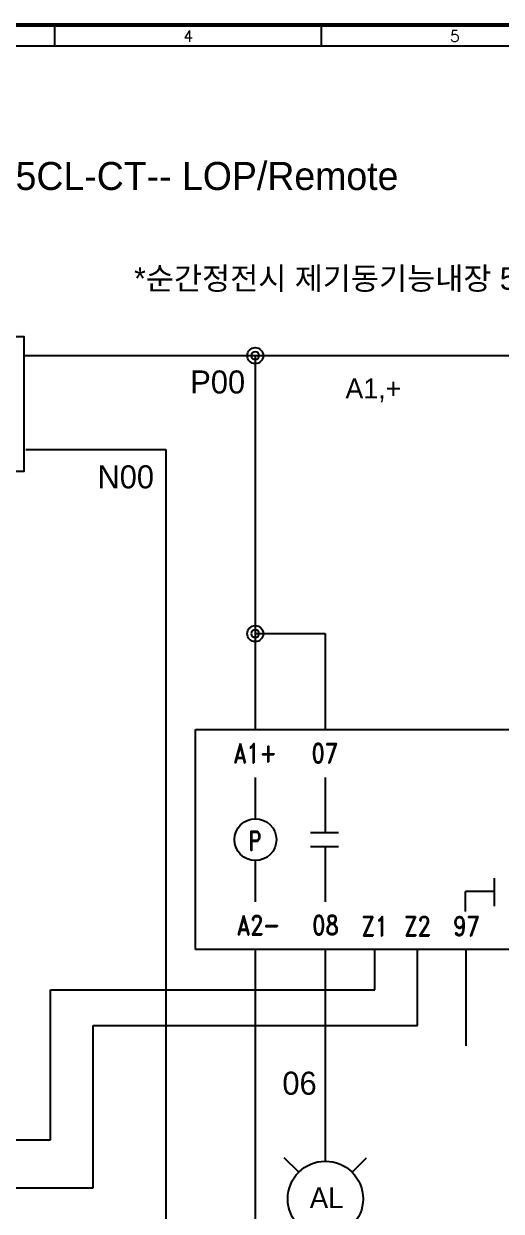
# Model space of a CAD drawing. Header units: millimetres. Extents: x 77 to 917, y 105 to 1108.
# Drawn here: x 231.9 to 303.5, y 197.3 to 375.4 of the extents above; entities that cross this region are included whole.
import ezdxf
from ezdxf.enums import TextEntityAlignment as Align

# ---------------------------------------------------------------- set-up
doc = ezdxf.new("R2010")
doc.units = ezdxf.units.MM
for name, color, linetype in [('20', 2, 'Continuous'), ('30', 3, 'Continuous'), ('4', 133, 'Continuous'), ('70', 7, 'Continuous'), ('ASHADE', 7, 'Continuous')]:
    doc.layers.add(name, color=color, linetype=linetype)
doc.styles.add('ghs', font='NGULIM.TTF')
doc.styles.add('SD', font='ROMAND.shx', dxfattribs={"width": 0.8})
doc.styles.add('SIMPLEX', font='SIMPLEX')

msp = doc.modelspace()

# ---------------------------------------------------------------- linework, layer by layer
for p, q in [((253.17, 311.577), (253.17, 187.831)), ((257.602, 269.554), (364.524, 269.554)), ((257.602, 236.56), (257.602, 269.554)), ((266.602, 256.198), (266.602, 262.394)), ((277.102, 254.071), (277.102, 262.394)), ((279.092, 254.071), (274.892, 254.071)), ((279.092, 251.971), (274.892, 251.971)), ((277.102, 243.719), (277.102, 251.971)), ((266.602, 243.719), (266.602, 249.91)), ((302.43, 247.28), (302.43, 243.08)), ((302.43, 245.29), (298.13, 245.29)), ((298.13, 242.272), (298.13, 245.29)), ((364.524, 236.56), (257.602, 236.56)), ((273.106, 203.165), (270.941, 205.329)), ((281.098, 203.165), (283.263, 205.329))]:
    msp.add_line(p, q)
msp.add_circle((266.602, 253.054), 3.144)
at = {"layer": '20', "color": 7}
msp.add_line((109.824, 372.14), (483.224, 372.14), dxfattribs=at)
at = {"layer": '30', "color": 7}
for p, q in [((236.524, 372.14), (236.524, 375.44)), ((276.524, 372.14), (276.524, 375.44))]:
    msp.add_line(p, q, dxfattribs=at)
at = {"layer": '4', "color": 0}
msp.add_line((266.58, 283.955), (277.08, 283.955), dxfattribs=at)
for centre in [(266.58, 325.653), (266.58, 283.955)]:
    msp.add_circle(centre, 1.2, dxfattribs=at)
at = {"layer": '70', "color": 7}
for points in [[(486.524, 105.44), (106.524, 105.44), (106.524, 375.44), (486.524, 375.44)], [(486.224, 105.74), (106.824, 105.74), (106.824, 375.14), (486.224, 375.14)]]:
    msp.add_lwpolyline(points, close=True, dxfattribs=at)
at = {"layer": 'ASHADE', "ltscale": 2}
for p, q in [((231.858, 325.653), (237.533, 325.653)), ((237.533, 325.653), (394.641, 325.653)), ((266.58, 325.653), (266.58, 269.554)), ((232.179, 311.577), (253.17, 311.577)), ((277.08, 283.955), (277.08, 269.554)), ((266.602, 187.831), (266.602, 236.56)), ((277.102, 204.82), (277.102, 236.56)), ((298.15, 236.56), (298.15, 222.149))]:
    msp.add_line(p, q, dxfattribs=at)
at = {"layer": 'ASHADE', "color": 5, "ltscale": 2}
for p, q in [((284.52, 230.529), (284.52, 236.56)), ((290.916, 225.167), (290.916, 236.56)), ((235.869, 208.021), (235.869, 230.529)), ((242.264, 200.821), (242.264, 225.167))]:
    msp.add_line(p, q, dxfattribs=at)
at = {"layer": 'ASHADE', "color": 5}
for p, q in [((235.869, 230.529), (284.52, 230.529)), ((242.264, 225.167), (290.916, 225.167)), ((178.499, 208.021), (235.869, 208.021)), ((178.499, 200.821), (242.264, 200.821))]:
    msp.add_line(p, q, dxfattribs=at)
at = {"layer": 'ASHADE', "ltscale": 2}
msp.add_lwpolyline([(208.368, 328.503), (231.858, 328.503), (231.858, 308.295), (208.368, 308.295)], close=True, dxfattribs=at)
msp.add_circle((277.102, 199.169), 5.651, dxfattribs=at)
for centre, start, end in [((266.58, 325.653), 0, 180), ((266.58, 325.653), 180, 0), ((266.58, 283.955), 0, 180), ((266.58, 283.955), 180, 0)]:
    msp.add_arc(centre, 0.593, start, end, dxfattribs=at)

# ---------------------------------------------------------------- texts
at = {"color": 7, "linetype": 'Continuous', "style": 'SD', "width": 0.8}
for s, p in [('A1+', (266.534, 266.015)), ('07', (277.034, 266.015)), ('P', (266.501, 252.867)), ('A2-', (267.049, 240.237)), ('08', (277.105, 240.237)), ('Z1', (284.522, 240.095)), ('Z2', (290.917, 240.095)), ('97', (298.261, 240.095))]:
    msp.add_text(s, height=2.903, dxfattribs=at).set_placement(p, align=Align.MIDDLE)
at = {"layer": '30', "color": 7, "style": 'SIMPLEX'}
for s, p in [('4', (256.524, 373.594)), ('5', (296.524, 373.594))]:
    msp.add_text(s, height=1.7, dxfattribs=at).set_placement(p, align=Align.MIDDLE)
at = {"layer": 'ASHADE', "ltscale": 2, "style": 'ghs'}
for s, height, p in [('VIP-5CL-CT-- LOP/Remote', 4.2, (219.712, 350.506)), ('*순간정전시 제기동기능내장 5Sec (순차기동가능0~25Sec)', 3.36, (248.419, 335.549)), ('A1,+', 3, (280.113, 319.233)), ('AL', 3.1067, (274.753, 197.782))]:
    msp.add_text(s, height=height, dxfattribs=at).set_placement(p)
at = {"layer": 'ASHADE', "color": 3, "ltscale": 2, "style": 'ghs'}
for s, p in [('P00', (256.837, 319.978)), ('N00', (242.915, 305.746)), ('06', (270.652, 214.793))]:
    msp.add_text(s, height=3.4566, dxfattribs=at).set_placement(p)

doc.saveas('drawing.dxf')
